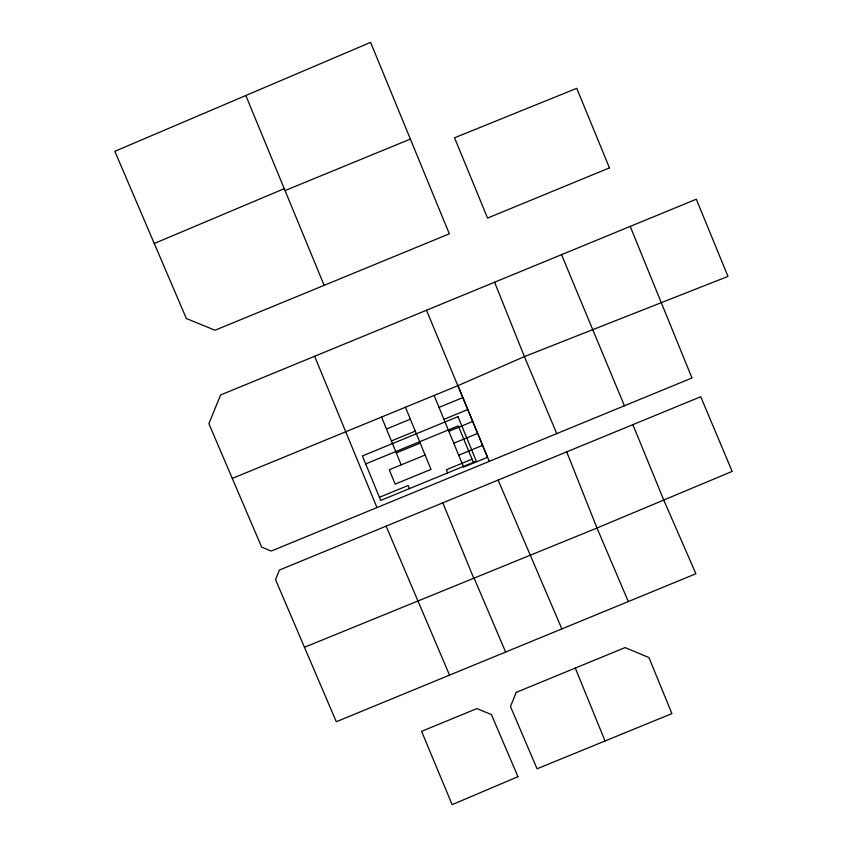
<?xml version="1.0" encoding="UTF-8"?>
<svg xmlns="http://www.w3.org/2000/svg" width="847" height="847" viewBox="0 0 847 847"><rect width="100%" height="100%" fill="white"/><g stroke="black" fill="none" stroke-linecap="round" stroke-linejoin="round"><path stroke-width="1.27" d="M232.279 478.417L458.015 385.629L524.409 356.587L727.975 276.408L696.308 199.214L220.601 394.977L208.87 423.659L261.681 547.141L271.241 551.069L691.967 377.984L630.221 226.393M154.26 243.491L284.253 188.669M285.037 190.586L410.372 139.067L449.334 233.825L215.022 330.245L186.351 318.514L114.843 151.317L370.594 42.35L410.372 139.067M386.465 429.006L410.361 419.18M439.032 407.396L462.928 397.571M391.378 440.959L415.274 431.134M443.944 419.35L467.84 409.525M365.703 463.912L458.301 425.861L473.346 462.335M396.29 452.901L420.186 443.076M448.857 431.292L472.753 421.467M425.099 455.019L389.26 469.767L395.157 484.103L430.996 469.365L405.448 407.238M453.77 443.235L477.666 433.41M458.682 455.188L482.578 445.363M379.424 497.295L408.106 485.5L409.397 488.634M472.054 459.201L446.337 469.778L447.629 472.912M632.857 424.633L663.857 500.281L695.895 573.747L336.291 721.729L275.529 579.592L279.446 570.031L700.744 396.735L732.157 471.398L596.997 528.02L304.454 647.267M498.11 480.08L561.868 628.929M628.305 601.55L596.997 528.02L566.717 451.864M474.087 578.088L505.648 652.074M386.094 526.167L449.545 675.123M556.754 433.622L524.409 356.587L494.595 282.242M426.496 310.246L489.27 461.371M561.55 254.703L624.43 405.777M245.821 95.52L324.147 285.344M314.639 356.28L376.947 507.565M458.015 385.629L487.491 457.306L463.595 467.131L434.119 395.454M442.822 502.811L473.769 578.247M381.552 417.063L401.203 464.844M575.304 668.092L605.054 740.998M516.247 692.38L510.455 706.536L537.062 768.79L671.915 713.608L648.929 657.558L625.107 647.584L516.247 692.38M517.951 776.699L452.129 804.65L421.584 731.332L476.872 708.6L491.387 714.54L517.951 776.699M609.448 167.897L487.565 218.071L454.553 137.775L576.743 88.332L609.448 167.897M458.015 416.629L362.421 455.94L380.716 500.429L476.31 461.117L458.015 416.629"/></g></svg>
